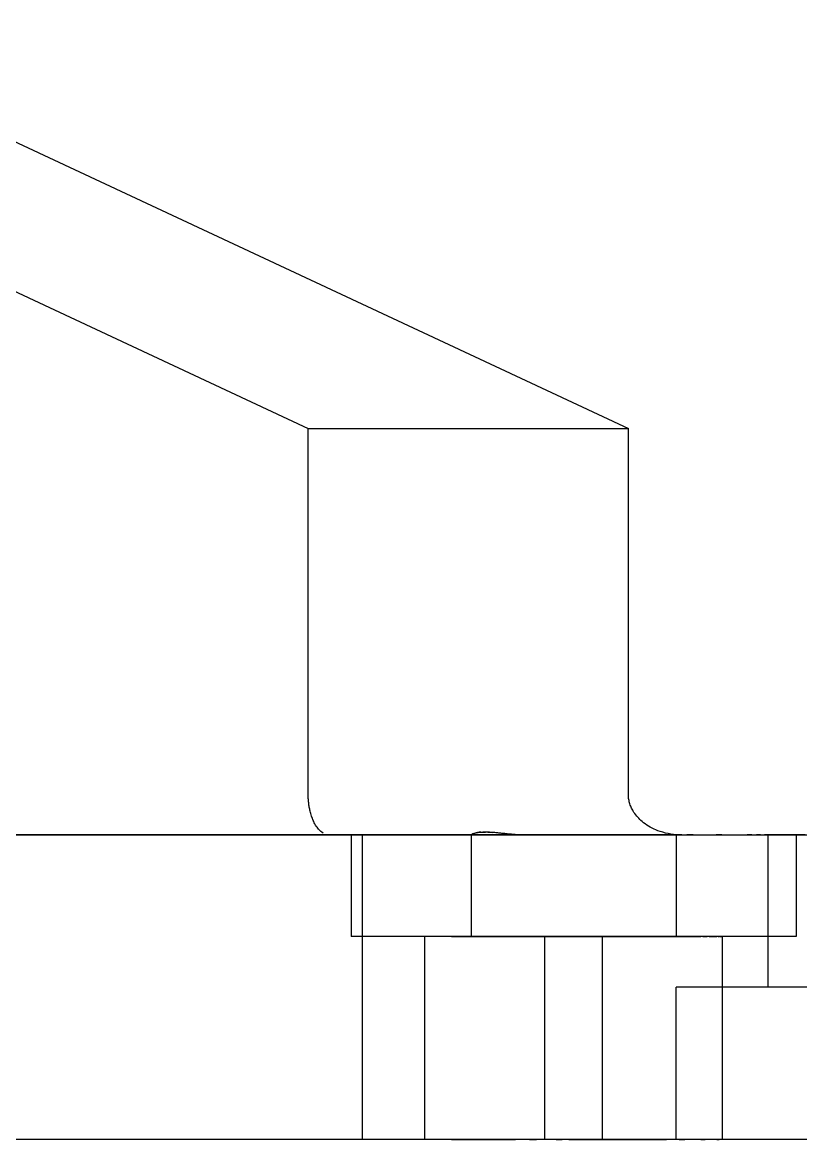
# Model space of a CAD drawing. Header units: millimetres. Extents: x -65 to 206, y -204 to 46.
# Drawn here: x -40.67 to -25.35, y -150 to -128 of the extents above; entities that cross this region are included whole.
import ezdxf

# ---------------------------------------------------------------- set-up
doc = ezdxf.new("R2010")
doc.units = ezdxf.units.MM
doc.layers.add('FRONT_XZ', color=7, linetype='Continuous')

msp = doc.modelspace()

# ---------------------------------------------------------------- linework, layer by layer
at = {"layer": 'FRONT_XZ'}
for p, q in [((-52.151, -128), (-35.046, -136)), ((-45.849, -128), (-28.743, -136)), ((-35.046, -143.2), (-35.046, -136)), ((-35.046, -136), (-28.743, -136)), ((-28.743, -143.2), (-28.743, -136)), ((-35.046, -143.218), (-35.046, -143.2)), ((-35.045, -143.237), (-35.046, -143.218)), ((-28.743, -143.218), (-28.743, -143.2)), ((-28.742, -143.237), (-28.743, -143.218)), ((-35.045, -143.259), (-35.045, -143.237)), ((-35.044, -143.281), (-35.045, -143.259)), ((-35.042, -143.303), (-35.044, -143.281)), ((-35.041, -143.324), (-35.042, -143.303)), ((-35.039, -143.346), (-35.041, -143.324)), ((-35.036, -143.368), (-35.039, -143.346)), ((-35.034, -143.389), (-35.036, -143.368)), ((-35.031, -143.411), (-35.034, -143.389)), ((-35.028, -143.432), (-35.031, -143.411)), ((-35.028, -143.432), (-35.031, -143.411)), ((-35.024, -143.453), (-35.028, -143.432)), ((-35.024, -143.453), (-35.028, -143.432)), ((-28.74, -143.259), (-28.742, -143.237)), ((-28.738, -143.281), (-28.74, -143.259)), ((-28.734, -143.303), (-28.738, -143.281)), ((-28.73, -143.324), (-28.734, -143.303)), ((-28.725, -143.346), (-28.73, -143.324)), ((-28.72, -143.368), (-28.725, -143.346)), ((-28.713, -143.389), (-28.72, -143.368)), ((-28.706, -143.411), (-28.713, -143.389)), ((-28.698, -143.432), (-28.706, -143.411)), ((-28.689, -143.453), (-28.698, -143.432)), ((-35.02, -143.474), (-35.024, -143.453)), ((-35.016, -143.494), (-35.02, -143.474)), ((-35.012, -143.515), (-35.016, -143.494)), ((-35.007, -143.535), (-35.012, -143.515)), ((-35.002, -143.557), (-35.007, -143.535)), ((-34.995, -143.581), (-35.002, -143.557)), ((-34.988, -143.605), (-34.995, -143.581)), ((-34.98, -143.628), (-34.988, -143.605)), ((-34.973, -143.651), (-34.98, -143.628)), ((-34.964, -143.673), (-34.973, -143.651)), ((-28.68, -143.474), (-28.689, -143.453)), ((-28.669, -143.494), (-28.68, -143.474)), ((-28.658, -143.515), (-28.669, -143.494)), ((-28.646, -143.535), (-28.658, -143.515)), ((-28.633, -143.557), (-28.646, -143.535)), ((-28.616, -143.581), (-28.633, -143.557)), ((-28.598, -143.605), (-28.616, -143.581)), ((-28.58, -143.628), (-28.598, -143.605)), ((-28.56, -143.651), (-28.58, -143.628)), ((-28.54, -143.673), (-28.56, -143.651)), ((-34.956, -143.695), (-34.964, -143.673)), ((-34.947, -143.716), (-34.956, -143.695)), ((-34.937, -143.736), (-34.947, -143.716)), ((-34.926, -143.759), (-34.937, -143.736)), ((-34.914, -143.782), (-34.926, -143.759)), ((-34.901, -143.805), (-34.914, -143.782)), ((-34.887, -143.826), (-34.901, -143.805)), ((-34.873, -143.846), (-34.887, -143.826)), ((-34.859, -143.866), (-34.873, -143.846)), ((-34.844, -143.884), (-34.859, -143.866)), ((-28.518, -143.695), (-28.54, -143.673)), ((-28.495, -143.716), (-28.518, -143.695)), ((-28.472, -143.736), (-28.495, -143.716)), ((-28.445, -143.759), (-28.472, -143.736)), ((-28.413, -143.782), (-28.445, -143.759)), ((-28.38, -143.805), (-28.413, -143.782)), ((-28.346, -143.826), (-28.38, -143.805)), ((-28.311, -143.846), (-28.346, -143.826)), ((-28.275, -143.866), (-28.311, -143.846)), ((-28.238, -143.884), (-28.275, -143.866)), ((-58, -144), (-33.985, -144)), ((-34.626, -144), (-52.466, -144)), ((-27.693, -144), (-45.534, -144)), ((-34.828, -143.901), (-34.844, -143.884)), ((-34.813, -143.916), (-34.828, -143.901)), ((-34.795, -143.932), (-34.813, -143.916)), ((-34.775, -143.948), (-34.795, -143.932)), ((-34.754, -143.962), (-34.775, -143.948)), ((-34.754, -143.962), (-34.775, -143.948)), ((-34.626, -144), (-31.839, -144)), ((-34.197, -144), (-34.2, -144)), ((-34.2, -144), (-34.2, -146)), ((-34.19, -144), (-34.197, -144)), ((-34.177, -144), (-34.19, -144)), ((-34.16, -144), (-34.177, -144)), ((-34.137, -144), (-34.16, -144)), ((-34.109, -144), (-34.137, -144)), ((-34.077, -144), (-34.109, -144)), ((-34.039, -144), (-34.077, -144)), ((-33.997, -144), (-34.039, -144)), ((-33.95, -144), (-33.997, -144)), ((-32.732, -144), (-33.985, -144)), ((-33.985, -144), (-33.985, -150)), ((-33.899, -144), (-33.95, -144)), ((-33.843, -144), (-33.899, -144)), ((-33.782, -144), (-33.843, -144)), ((-33.717, -144), (-33.782, -144)), ((-33.647, -144), (-33.717, -144)), ((-33.574, -144), (-33.647, -144)), ((-33.496, -144), (-33.574, -144)), ((-33.415, -144), (-33.496, -144)), ((-33.329, -144), (-33.415, -144)), ((-33.329, -144), (-33.24, -144)), ((-33.24, -144), (-33.148, -144)), ((-33.148, -144), (-33.051, -144)), ((-33.051, -144), (-32.952, -144)), ((-32.952, -144), (-32.85, -144)), ((-32.85, -144), (-32.745, -144)), ((-32.745, -144), (-32.637, -144)), ((-32.732, -144), (-31.427, -144)), ((-32.637, -144), (-32.526, -144)), ((-32.526, -144), (-32.413, -144)), ((-32.413, -144), (-32.298, -144)), ((-32.298, -144), (-32.18, -144)), ((-32.18, -144), (-32.061, -144)), ((-32.061, -144), (-31.94, -144)), ((-31.94, -144), (-31.818, -144)), ((-31.84, -143.999), (-31.838, -143.996)), ((-31.84, -143.999), (-31.839, -143.997)), ((-31.839, -144), (-31.84, -143.999)), ((-31.84, -143.999), (-31.84, -146)), ((-31.839, -144), (-31.84, -143.999)), ((-31.84, -143.999), (-31.84, -146)), ((-31.839, -143.997), (-31.835, -143.993)), ((-31.839, -144), (-31.832, -144)), ((-31.838, -143.996), (-31.833, -143.991)), ((-31.835, -143.993), (-31.828, -143.988)), ((-31.833, -143.991), (-31.825, -143.986)), ((-31.832, -144), (-31.821, -144)), ((-31.828, -143.988), (-31.817, -143.982)), ((-31.825, -143.986), (-31.813, -143.98)), ((-31.821, -144), (-31.805, -144)), ((-31.818, -144), (-31.694, -144)), ((-31.803, -143.975), (-31.817, -143.982)), ((-31.813, -143.98), (-31.797, -143.973)), ((-31.805, -144), (-31.783, -144)), ((-31.803, -143.975), (-31.785, -143.969)), ((-31.797, -143.973), (-31.779, -143.967)), ((-31.785, -143.969), (-31.764, -143.962)), ((-31.783, -144), (-31.756, -144)), ((-31.779, -143.967), (-31.756, -143.96)), ((-31.764, -143.962), (-31.739, -143.956)), ((-31.756, -143.96), (-31.731, -143.955)), ((-31.756, -144), (-31.725, -144)), ((-31.739, -143.956), (-31.712, -143.951)), ((-31.731, -143.955), (-31.702, -143.95)), ((-31.725, -144), (-31.689, -144)), ((-31.68, -143.947), (-31.712, -143.951)), ((-31.702, -143.95), (-31.67, -143.946)), ((-31.694, -144), (-31.57, -144)), ((-31.647, -144), (-31.689, -144)), ((-31.646, -143.944), (-31.68, -143.947)), ((-31.67, -143.946), (-31.635, -143.944)), ((-31.647, -144), (-31.601, -144)), ((-31.646, -143.944), (-31.608, -143.943)), ((-31.635, -143.944), (-31.596, -143.943)), ((-31.567, -143.943), (-31.608, -143.943)), ((-31.601, -144), (-31.551, -144)), ((-31.596, -143.943), (-31.554, -143.943)), ((-31.57, -144), (-31.444, -144)), ((-31.523, -143.944), (-31.567, -143.943)), ((-31.509, -143.944), (-31.554, -143.943)), ((-31.551, -144), (-31.495, -144)), ((-31.475, -143.946), (-31.523, -143.944)), ((-31.509, -143.944), (-31.46, -143.947)), ((-31.495, -144), (-31.435, -144)), ((-31.425, -143.95), (-31.475, -143.946)), ((-31.46, -143.947), (-31.409, -143.951)), ((-31.444, -144), (-31.318, -144)), ((-31.435, -144), (-31.371, -144)), ((-31.427, -144), (-30.073, -144)), ((-31.372, -143.955), (-31.425, -143.95)), ((-31.355, -143.956), (-31.409, -143.951)), ((-31.316, -143.96), (-31.372, -143.955)), ((-31.371, -144), (-31.302, -144)), ((-31.298, -143.962), (-31.355, -143.956)), ((-31.318, -144), (-31.191, -144)), ((-31.257, -143.967), (-31.316, -143.96)), ((-31.302, -144), (-31.229, -144)), ((-31.238, -143.969), (-31.298, -143.962)), ((-31.196, -143.973), (-31.257, -143.967)), ((-31.176, -143.975), (-31.238, -143.969)), ((-31.229, -144), (-31.152, -144)), ((-31.132, -143.98), (-31.196, -143.973)), ((-31.191, -144), (-31.064, -144)), ((-31.111, -143.982), (-31.176, -143.975)), ((-31.152, -144), (-31.071, -144)), ((-31.066, -143.986), (-31.132, -143.98)), ((-31.044, -143.988), (-31.111, -143.982)), ((-31.071, -144), (-30.986, -144)), ((-30.997, -143.991), (-31.066, -143.986)), ((-31.064, -144), (-30.936, -144)), ((-30.974, -143.993), (-31.044, -143.988)), ((-30.926, -143.996), (-30.997, -143.991)), ((-30.986, -144), (-30.897, -144)), ((-30.902, -143.997), (-30.974, -143.993)), ((-30.936, -144), (-30.809, -144)), ((-30.852, -143.999), (-30.926, -143.996)), ((-30.84, -143.999), (-30.902, -143.997)), ((-30.897, -144), (-30.805, -144)), ((-30.777, -144), (-30.852, -143.999)), ((-30.777, -144), (-30.84, -143.999)), ((-30.809, -144), (-30.682, -144)), ((-30.805, -144), (-30.709, -144)), ((-27.693, -144), (-30.777, -144)), ((-30.681, -144), (-30.777, -144)), ((-30.709, -144), (-30.61, -144)), ((-30.682, -144), (-30.556, -144)), ((-30.681, -144), (-30.581, -144)), ((-30.61, -144), (-30.508, -144)), ((-30.581, -144), (-30.479, -144)), ((-30.556, -144), (-30.43, -144)), ((-30.508, -144), (-30.403, -144)), ((-30.479, -144), (-30.374, -144)), ((-30.43, -144), (-30.306, -144)), ((-30.403, -144), (-30.295, -144)), ((-30.374, -144), (-30.265, -144)), ((-30.306, -144), (-30.182, -144)), ((-30.295, -144), (-30.185, -144)), ((-30.265, -144), (-30.155, -144)), ((-30.185, -144), (-30.072, -144)), ((-30.182, -144), (-30.06, -144)), ((-30.155, -144), (-30.042, -144)), ((-30.073, -144), (-28.672, -144)), ((-30.072, -144), (-29.956, -144)), ((-30.06, -144), (-29.939, -144)), ((-30.042, -144), (-29.926, -144)), ((-29.956, -144), (-29.839, -144)), ((-29.939, -144), (-29.82, -144)), ((-29.926, -144), (-29.809, -144)), ((-29.839, -144), (-29.72, -144)), ((-29.82, -144), (-29.702, -144)), ((-29.809, -144), (-29.69, -144)), ((-29.72, -144), (-29.599, -144)), ((-29.702, -144), (-29.587, -144)), ((-29.69, -144), (-29.569, -144)), ((-29.599, -144), (-29.476, -144)), ((-29.474, -144), (-29.587, -144)), ((-29.569, -144), (-29.447, -144)), ((-29.476, -144), (-29.352, -144)), ((-29.474, -144), (-29.363, -144)), ((-29.447, -144), (-29.324, -144)), ((-29.255, -144), (-29.363, -144)), ((-29.352, -144), (-29.227, -144)), ((-29.324, -144), (-29.199, -144)), ((-29.15, -144), (-29.255, -144)), ((-29.227, -144), (-29.102, -144)), ((-29.199, -144), (-29.074, -144)), ((-29.048, -144), (-29.15, -144)), ((-29.102, -144), (-28.975, -144)), ((-29.074, -144), (-28.947, -144)), ((-28.948, -144), (-29.048, -144)), ((-28.975, -144), (-28.848, -144)), ((-28.852, -144), (-28.948, -144)), ((-28.947, -144), (-28.821, -144)), ((-28.852, -144), (-28.76, -144)), ((-28.848, -144), (-28.72, -144)), ((-28.821, -144), (-28.694, -144)), ((-28.671, -144), (-28.76, -144)), ((-28.72, -144), (-28.592, -144)), ((-28.694, -144), (-28.567, -144)), ((-28.672, -144), (-27.226, -144)), ((-28.585, -144), (-28.671, -144)), ((-28.592, -144), (-28.465, -144)), ((-28.504, -144), (-28.585, -144)), ((-28.567, -144), (-28.44, -144)), ((-28.426, -144), (-28.504, -144)), ((-28.465, -144), (-28.338, -144)), ((-28.44, -144), (-28.313, -144)), ((-28.426, -144), (-28.353, -144)), ((-28.283, -144), (-28.353, -144)), ((-28.211, -144), (-28.338, -144)), ((-28.313, -144), (-28.187, -144)), ((-28.218, -144), (-28.283, -144)), ((-28.2, -143.901), (-28.238, -143.884)), ((-28.157, -144), (-28.218, -144)), ((-28.211, -144), (-28.085, -144)), ((-28.161, -143.916), (-28.2, -143.901)), ((-28.187, -144), (-28.062, -144)), ((-28.116, -143.932), (-28.161, -143.916)), ((-28.101, -144), (-28.157, -144)), ((-28.066, -143.948), (-28.116, -143.932)), ((-28.05, -144), (-28.101, -144)), ((-28.085, -144), (-27.959, -144)), ((-28.014, -143.962), (-28.066, -143.948)), ((-28.062, -144), (-27.938, -144)), ((-28.05, -144), (-28.003, -144)), ((-27.962, -143.973), (-28.014, -143.962)), ((-27.961, -144), (-28.003, -144)), ((-27.909, -143.983), (-27.962, -143.973)), ((-27.923, -144), (-27.961, -144)), ((-27.959, -144), (-27.835, -144)), ((-27.938, -144), (-27.814, -144)), ((-27.891, -144), (-27.923, -144)), ((-27.855, -143.99), (-27.909, -143.983)), ((-27.863, -144), (-27.891, -144)), ((-27.84, -144), (-27.863, -144)), ((-27.801, -143.996), (-27.855, -143.99)), ((-27.823, -144), (-27.84, -144)), ((-27.835, -144), (-27.712, -144)), ((-27.823, -144), (-27.81, -144)), ((-27.814, -144), (-27.692, -144)), ((-27.803, -144), (-27.81, -144)), ((-27.8, -144), (-27.803, -144)), ((-27.747, -143.999), (-27.801, -143.996)), ((-27.8, -144), (-27.8, -146)), ((-27.693, -144), (-27.747, -143.999)), ((-27.712, -144), (-27.591, -144)), ((-27.692, -144), (-27.572, -144)), ((-27.471, -144), (-27.591, -144)), ((-27.572, -144), (-27.453, -144)), ((-27.471, -144), (-27.353, -144)), ((-27.453, -144), (-27.336, -144)), ((-27.353, -144), (-27.238, -144)), ((-27.336, -144), (-27.221, -144)), ((-27.238, -144), (-27.124, -144)), ((-27.226, -144), (-25.737, -144)), ((-27.221, -144), (-27.108, -144)), ((-27.124, -144), (-27.013, -144)), ((-27.108, -144), (-26.998, -144)), ((-26.904, -144), (-27.013, -144)), ((-26.998, -144), (-26.89, -144)), ((-26.904, -144), (-26.798, -144)), ((-26.89, -144), (-26.785, -144)), ((-26.798, -144), (-26.695, -144)), ((-26.785, -144), (-26.683, -144)), ((-26.695, -144), (-26.596, -144)), ((-26.683, -144), (-26.585, -144)), ((-26.596, -144), (-26.499, -144)), ((-26.585, -144), (-26.489, -144)), ((-26.499, -144), (-26.406, -144)), ((-26.489, -144), (-26.397, -144)), ((-26.316, -144), (-26.406, -144)), ((-26.397, -144), (-26.308, -144)), ((-26.316, -144), (-26.23, -144)), ((-26.308, -144), (-26.223, -144)), ((-26.23, -144), (-26.148, -144)), ((-26.141, -144), (-26.223, -144)), ((-26.148, -144), (-26.07, -144)), ((-26.141, -144), (-26.064, -144)), ((-26.07, -144), (-25.996, -144)), ((-25.991, -144), (-26.064, -144)), ((-25.979, -144), (-26, -144)), ((-26, -144), (-26, -147)), ((-25.996, -144), (-25.927, -144)), ((-25.922, -144), (-25.991, -144)), ((-25.918, -144), (-25.979, -144)), ((-25.927, -144), (-25.861, -144)), ((-25.857, -144), (-25.922, -144)), ((-25.815, -144), (-25.918, -144)), ((-25.8, -144), (-25.861, -144)), ((-25.796, -144), (-25.857, -144)), ((-25.672, -144), (-25.815, -144)), ((-25.8, -144), (-25.743, -144)), ((-25.796, -144), (-25.74, -144)), ((-25.743, -144), (-25.692, -144)), ((-25.689, -144), (-25.74, -144)), ((-25.737, -144), (-24.208, -144)), ((-25.692, -144), (-25.644, -144)), ((-25.642, -144), (-25.689, -144)), ((-25.488, -144), (-25.672, -144)), ((-25.644, -144), (-25.602, -144)), ((-25.6, -144), (-25.642, -144)), ((-25.602, -144), (-25.564, -144)), ((-25.563, -144), (-25.6, -144)), ((-25.531, -144), (-25.564, -144)), ((-25.563, -144), (-25.531, -144)), ((-25.503, -144), (-25.531, -144)), ((-25.531, -144), (-25.504, -144)), ((-25.504, -144), (-25.481, -144)), ((-25.481, -144), (-25.503, -144)), ((-25.263, -144), (-25.488, -144)), ((-25.463, -144), (-25.481, -144)), ((-25.481, -144), (-25.463, -144)), ((-25.45, -144), (-25.463, -144)), ((-25.463, -144), (-25.45, -144)), ((-25.443, -144), (-25.45, -144)), ((-25.45, -144), (-25.443, -144)), ((-25.44, -144), (-25.443, -144)), ((-25.44, -144), (-25.443, -144)), ((-25.44, -144), (-25.44, -146)), ((-34.197, -146), (-34.2, -146)), ((-34.19, -146), (-34.197, -146)), ((-34.177, -146), (-34.19, -146)), ((-34.16, -146), (-34.177, -146)), ((-34.137, -146), (-34.16, -146)), ((-34.109, -146), (-34.137, -146)), ((-34.077, -146), (-34.109, -146)), ((-34.039, -146), (-34.077, -146)), ((-33.997, -146), (-34.039, -146)), ((-33.95, -146), (-33.997, -146)), ((-33.899, -146), (-33.95, -146)), ((-33.843, -146), (-33.899, -146)), ((-33.782, -146), (-33.843, -146)), ((-33.717, -146), (-33.782, -146)), ((-33.647, -146), (-33.717, -146)), ((-33.574, -146), (-33.647, -146)), ((-33.496, -146), (-33.574, -146)), ((-33.415, -146), (-33.496, -146)), ((-33.329, -146), (-33.415, -146)), ((-33.24, -146), (-33.329, -146)), ((-33.148, -146), (-33.24, -146)), ((-33.051, -146), (-33.148, -146)), ((-32.952, -146), (-33.051, -146)), ((-32.85, -146), (-32.952, -146)), ((-32.745, -146), (-32.85, -146)), ((-32.75, -150), (-32.75, -146)), ((-32.749, -146), (-32.75, -146)), ((-32.744, -146), (-32.749, -146)), ((-32.637, -146), (-32.745, -146)), ((-32.738, -146), (-32.744, -146)), ((-32.728, -146), (-32.738, -146)), ((-32.716, -146), (-32.728, -146)), ((-32.7, -146), (-32.716, -146)), ((-32.683, -146), (-32.7, -146)), ((-32.662, -146), (-32.683, -146)), ((-32.639, -146), (-32.662, -146)), ((-32.613, -146), (-32.639, -146)), ((-32.526, -146), (-32.637, -146)), ((-32.585, -146), (-32.613, -146)), ((-32.554, -146), (-32.585, -146)), ((-32.521, -146), (-32.554, -146)), ((-32.413, -146), (-32.526, -146)), ((-32.486, -146), (-32.521, -146)), ((-32.448, -146), (-32.486, -146)), ((-32.408, -146), (-32.448, -146)), ((-32.298, -146), (-32.413, -146)), ((-32.365, -146), (-32.408, -146)), ((-32.32, -146), (-32.365, -146)), ((-32.274, -146), (-32.32, -146)), ((-32.18, -146), (-32.298, -146)), ((-32.225, -146), (-32.274, -146)), ((-32.225, -146), (-32.174, -146)), ((-32.061, -146), (-32.18, -146)), ((-32.174, -146), (-32.122, -146)), ((-32.122, -146), (-32.068, -146)), ((-32.068, -146), (-32.012, -146)), ((-31.94, -146), (-32.061, -146)), ((-32.012, -146), (-31.954, -146)), ((-31.954, -146), (-31.895, -146)), ((-31.818, -146), (-31.94, -146)), ((-31.895, -146), (-31.835, -146)), ((-31.838, -146), (-31.84, -146)), ((-31.83, -146), (-31.838, -146)), ((-31.835, -146), (-31.773, -146)), ((-31.818, -146), (-31.83, -146)), ((-31.8, -146), (-31.818, -146)), ((-31.694, -146), (-31.818, -146)), ((-31.777, -146), (-31.8, -146)), ((-31.75, -146), (-31.777, -146)), ((-31.773, -146), (-31.71, -146)), ((-31.717, -146), (-31.75, -146)), ((-31.68, -146), (-31.717, -146)), ((-31.71, -146), (-31.646, -146)), ((-31.57, -146), (-31.694, -146)), ((-31.637, -146), (-31.68, -146)), ((-31.646, -146), (-31.58, -146)), ((-31.591, -146), (-31.637, -146)), ((-31.539, -146), (-31.591, -146)), ((-31.58, -146), (-31.514, -146)), ((-31.444, -146), (-31.57, -146)), ((-31.483, -146), (-31.539, -146)), ((-31.514, -146), (-31.447, -146)), ((-31.422, -146), (-31.483, -146)), ((-31.447, -146), (-31.38, -146)), ((-31.318, -146), (-31.444, -146)), ((-31.357, -146), (-31.422, -146)), ((-31.38, -146), (-31.311, -146)), ((-31.288, -146), (-31.357, -146)), ((-31.191, -146), (-31.318, -146)), ((-31.311, -146), (-31.243, -146)), ((-31.214, -146), (-31.288, -146)), ((-31.243, -146), (-31.174, -146)), ((-31.136, -146), (-31.214, -146)), ((-31.064, -146), (-31.191, -146)), ((-31.174, -146), (-31.104, -146)), ((-31.055, -146), (-31.136, -146)), ((-31.104, -146), (-31.035, -146)), ((-30.936, -146), (-31.064, -146)), ((-30.969, -146), (-31.055, -146)), ((-31.035, -146), (-30.965, -146)), ((-30.88, -146), (-30.969, -146)), ((-30.965, -146), (-30.896, -146)), ((-30.809, -146), (-30.936, -146)), ((-30.896, -146), (-30.826, -146)), ((-30.788, -146), (-30.88, -146)), ((-30.826, -146), (-30.757, -146)), ((-30.682, -146), (-30.809, -146)), ((-30.692, -146), (-30.788, -146)), ((-30.757, -146), (-30.689, -146)), ((-30.593, -146), (-30.692, -146)), ((-30.689, -146), (-30.62, -146)), ((-30.556, -146), (-30.682, -146)), ((-30.62, -146), (-30.553, -146)), ((-30.49, -146), (-30.593, -146)), ((-30.43, -146), (-30.556, -146)), ((-30.553, -146), (-30.486, -146)), ((-30.385, -146), (-30.49, -146)), ((-30.486, -146), (-30.42, -146)), ((-30.306, -146), (-30.43, -146)), ((-30.42, -146), (-30.354, -146)), ((-30.39, -150), (-30.39, -146)), ((-30.389, -146), (-30.39, -146)), ((-30.385, -146), (-30.389, -146)), ((-30.277, -146), (-30.385, -146)), ((-30.378, -146), (-30.385, -146)), ((-30.368, -146), (-30.378, -146)), ((-30.356, -146), (-30.368, -146)), ((-30.341, -146), (-30.356, -146)), ((-30.354, -146), (-30.29, -146)), ((-30.323, -146), (-30.341, -146)), ((-30.302, -146), (-30.323, -146)), ((-30.182, -146), (-30.306, -146)), ((-30.279, -146), (-30.302, -146)), ((-30.29, -146), (-30.227, -146)), ((-30.254, -146), (-30.279, -146)), ((-30.166, -146), (-30.277, -146)), ((-30.225, -146), (-30.254, -146)), ((-30.227, -146), (-30.165, -146)), ((-30.195, -146), (-30.225, -146)), ((-30.162, -146), (-30.195, -146)), ((-30.06, -146), (-30.182, -146)), ((-30.053, -146), (-30.166, -146)), ((-30.165, -146), (-30.105, -146)), ((-30.126, -146), (-30.162, -146)), ((-30.088, -146), (-30.126, -146)), ((-30.105, -146), (-30.046, -146)), ((-30.048, -146), (-30.088, -146)), ((-29.939, -146), (-30.06, -146)), ((-29.938, -146), (-30.053, -146)), ((-30.005, -146), (-30.048, -146)), ((-30.046, -146), (-29.988, -146)), ((-29.961, -146), (-30.005, -146)), ((-29.988, -146), (-29.932, -146)), ((-29.914, -146), (-29.961, -146)), ((-29.82, -146), (-29.939, -146)), ((-29.821, -146), (-29.938, -146)), ((-29.932, -146), (-29.878, -146)), ((-29.914, -146), (-29.865, -146)), ((-29.878, -146), (-29.826, -146)), ((-29.865, -146), (-29.815, -146)), ((-29.826, -146), (-29.775, -146)), ((-29.701, -146), (-29.821, -146)), ((-29.702, -146), (-29.82, -146)), ((-29.815, -146), (-29.762, -146)), ((-29.775, -146), (-29.726, -146)), ((-29.762, -146), (-29.708, -146)), ((-29.726, -146), (-29.68, -146)), ((-29.708, -146), (-29.652, -146)), ((-29.587, -146), (-29.702, -146)), ((-29.581, -146), (-29.701, -146)), ((-29.68, -146), (-29.635, -146)), ((-29.652, -146), (-29.594, -146)), ((-29.592, -146), (-29.635, -146)), ((-29.594, -146), (-29.535, -146)), ((-29.592, -146), (-29.552, -146)), ((-29.474, -146), (-29.587, -146)), ((-29.458, -146), (-29.581, -146)), ((-29.552, -146), (-29.514, -146)), ((-29.535, -146), (-29.475, -146)), ((-29.479, -146), (-29.514, -146)), ((-29.479, -146), (-29.446, -146)), ((-29.475, -146), (-29.413, -146)), ((-29.363, -146), (-29.474, -146)), ((-29.335, -146), (-29.458, -146)), ((-29.415, -146), (-29.446, -146)), ((-29.415, -146), (-29.387, -146)), ((-29.413, -146), (-29.35, -146)), ((-29.387, -146), (-29.361, -146)), ((-29.255, -146), (-29.363, -146)), ((-29.361, -146), (-29.338, -146)), ((-29.35, -146), (-29.286, -146)), ((-29.338, -146), (-29.317, -146)), ((-29.21, -146), (-29.335, -146)), ((-29.317, -146), (-29.3, -146)), ((-29.284, -146), (-29.3, -146)), ((-29.286, -146), (-29.221, -146)), ((-29.284, -146), (-29.272, -146)), ((-29.262, -146), (-29.272, -146)), ((-29.262, -146), (-29.256, -146)), ((-29.256, -146), (-29.251, -146)), ((-29.15, -146), (-29.255, -146)), ((-29.25, -146), (-29.251, -146)), ((-29.25, -150), (-29.25, -146)), ((-29.221, -146), (-29.155, -146)), ((-29.084, -146), (-29.21, -146)), ((-29.155, -146), (-29.088, -146)), ((-29.048, -146), (-29.15, -146)), ((-29.088, -146), (-29.02, -146)), ((-28.958, -146), (-29.084, -146)), ((-28.948, -146), (-29.048, -146)), ((-29.02, -146), (-28.952, -146)), ((-28.831, -146), (-28.958, -146)), ((-28.952, -146), (-28.883, -146)), ((-28.852, -146), (-28.948, -146)), ((-28.883, -146), (-28.814, -146)), ((-28.76, -146), (-28.852, -146)), ((-28.704, -146), (-28.831, -146)), ((-28.814, -146), (-28.745, -146)), ((-28.671, -146), (-28.76, -146)), ((-28.745, -146), (-28.675, -146)), ((-28.577, -146), (-28.704, -146)), ((-28.675, -146), (-28.605, -146)), ((-28.585, -146), (-28.671, -146)), ((-28.605, -146), (-28.536, -146)), ((-28.504, -146), (-28.585, -146)), ((-28.449, -146), (-28.577, -146)), ((-28.536, -146), (-28.467, -146)), ((-28.426, -146), (-28.504, -146)), ((-28.467, -146), (-28.397, -146)), ((-28.323, -146), (-28.449, -146)), ((-28.353, -146), (-28.426, -146)), ((-28.397, -146), (-28.329, -146)), ((-28.283, -146), (-28.353, -146)), ((-28.329, -146), (-28.261, -146)), ((-28.196, -146), (-28.323, -146)), ((-28.218, -146), (-28.283, -146)), ((-28.261, -146), (-28.193, -146)), ((-28.157, -146), (-28.218, -146)), ((-28.071, -146), (-28.196, -146)), ((-28.193, -146), (-28.126, -146)), ((-28.101, -146), (-28.157, -146)), ((-28.126, -146), (-28.06, -146)), ((-28.05, -146), (-28.101, -146)), ((-27.946, -146), (-28.071, -146)), ((-28.06, -146), (-27.995, -146)), ((-28.003, -146), (-28.05, -146)), ((-27.961, -146), (-28.003, -146)), ((-27.995, -146), (-27.931, -146)), ((-27.923, -146), (-27.961, -146)), ((-27.822, -146), (-27.946, -146)), ((-27.931, -146), (-27.868, -146)), ((-27.891, -146), (-27.923, -146)), ((-27.863, -146), (-27.891, -146)), ((-27.868, -146), (-27.806, -146)), ((-27.84, -146), (-27.863, -146)), ((-27.823, -146), (-27.84, -146)), ((-27.81, -146), (-27.823, -146)), ((-27.7, -146), (-27.822, -146)), ((-27.803, -146), (-27.81, -146)), ((-27.806, -146), (-27.745, -146)), ((-27.8, -146), (-27.803, -146)), ((-27.745, -146), (-27.686, -146)), ((-27.579, -146), (-27.7, -146)), ((-27.686, -146), (-27.629, -146)), ((-27.629, -146), (-27.573, -146)), ((-27.46, -146), (-27.579, -146)), ((-27.573, -146), (-27.518, -146)), ((-27.518, -146), (-27.466, -146)), ((-27.466, -146), (-27.415, -146)), ((-27.343, -146), (-27.46, -146)), ((-27.415, -146), (-27.366, -146)), ((-27.366, -146), (-27.32, -146)), ((-27.227, -146), (-27.343, -146)), ((-27.275, -146), (-27.32, -146)), ((-27.275, -146), (-27.233, -146)), ((-27.233, -146), (-27.192, -146)), ((-27.114, -146), (-27.227, -146)), ((-27.155, -146), (-27.192, -146)), ((-27.155, -146), (-27.119, -146)), ((-27.119, -146), (-27.086, -146)), ((-27.004, -146), (-27.114, -146)), ((-27.086, -146), (-27.055, -146)), ((-27.055, -146), (-27.027, -146)), ((-27.027, -146), (-27.001, -146)), ((-26.896, -146), (-27.004, -146)), ((-26.978, -146), (-27.001, -146)), ((-26.978, -146), (-26.958, -146)), ((-26.94, -146), (-26.958, -146)), ((-26.94, -146), (-26.925, -146)), ((-26.925, -146), (-26.912, -146)), ((-26.903, -146), (-26.912, -146)), ((-26.903, -146), (-26.896, -146)), ((-26.79, -146), (-26.896, -146)), ((-26.896, -146), (-26.892, -146)), ((-26.89, -146), (-26.892, -146)), ((-26.89, -150), (-26.89, -146)), ((-26.688, -146), (-26.79, -146)), ((-26.589, -146), (-26.688, -146)), ((-26.493, -146), (-26.589, -146)), ((-26.4, -146), (-26.493, -146)), ((-26.311, -146), (-26.4, -146)), ((-26.226, -146), (-26.311, -146)), ((-26.144, -146), (-26.226, -146)), ((-26.066, -146), (-26.144, -146)), ((-25.993, -146), (-26.066, -146)), ((-25.924, -146), (-25.993, -146)), ((-25.858, -146), (-25.924, -146)), ((-25.798, -146), (-25.858, -146)), ((-25.742, -146), (-25.798, -146)), ((-25.69, -146), (-25.742, -146)), ((-25.643, -146), (-25.69, -146)), ((-25.601, -146), (-25.643, -146)), ((-25.563, -146), (-25.601, -146)), ((-25.531, -146), (-25.563, -146)), ((-25.503, -146), (-25.531, -146)), ((-25.481, -146), (-25.503, -146)), ((-25.463, -146), (-25.481, -146)), ((-25.45, -146), (-25.463, -146)), ((-25.443, -146), (-25.45, -146)), ((-25.443, -146), (-25.44, -146)), ((-27.8, -150), (-27.8, -147)), ((-27.778, -147), (-27.8, -147)), ((-27.712, -147), (-27.778, -147)), ((-27.602, -147), (-27.712, -147)), ((-27.449, -147), (-27.602, -147)), ((-27.252, -147), (-27.449, -147)), ((-27.012, -147), (-27.252, -147)), ((-26.73, -147), (-27.012, -147)), ((-26.405, -147), (-26.73, -147)), ((-26.038, -147), (-26.405, -147)), ((-25.631, -147), (-26.038, -147)), ((-25.979, -147), (-26, -147)), ((-25.918, -147), (-25.979, -147)), ((-25.815, -147), (-25.918, -147)), ((-25.672, -147), (-25.815, -147)), ((-25.488, -147), (-25.672, -147)), ((-25.182, -147), (-25.631, -147)), ((-25.263, -147), (-25.488, -147)), ((-33.985, -150), (-58, -150)), ((-32.732, -150), (-33.985, -150)), ((-32.749, -150), (-32.75, -150)), ((-32.744, -150), (-32.749, -150)), ((-32.738, -150), (-32.744, -150)), ((-32.728, -150), (-32.738, -150)), ((-31.427, -150), (-32.732, -150)), ((-32.716, -150), (-32.728, -150)), ((-32.7, -150), (-32.716, -150)), ((-32.683, -150), (-32.7, -150)), ((-32.662, -150), (-32.683, -150)), ((-32.639, -150), (-32.662, -150)), ((-32.613, -150), (-32.639, -150)), ((-32.585, -150), (-32.613, -150)), ((-32.554, -150), (-32.585, -150)), ((-32.521, -150), (-32.554, -150)), ((-32.486, -150), (-32.521, -150)), ((-32.448, -150), (-32.486, -150)), ((-32.408, -150), (-32.448, -150)), ((-32.365, -150), (-32.408, -150)), ((-32.32, -150), (-32.365, -150)), ((-32.274, -150), (-32.32, -150)), ((-32.225, -150), (-32.274, -150)), ((-32.225, -150), (-32.174, -150)), ((-32.174, -150), (-32.122, -150)), ((-32.122, -150), (-32.068, -150)), ((-32.068, -150), (-32.012, -150)), ((-32.012, -150), (-31.954, -150)), ((-31.954, -150), (-31.895, -150)), ((-31.895, -150), (-31.835, -150)), ((-31.835, -150), (-31.773, -150)), ((-31.773, -150), (-31.71, -150)), ((-31.71, -150), (-31.646, -150)), ((-31.646, -150), (-31.58, -150)), ((-31.58, -150), (-31.514, -150)), ((-31.514, -150), (-31.447, -150)), ((-31.447, -150), (-31.38, -150)), ((-30.073, -150), (-31.427, -150)), ((-31.38, -150), (-31.311, -150)), ((-31.311, -150), (-31.243, -150)), ((-31.243, -150), (-31.174, -150)), ((-31.174, -150), (-31.104, -150)), ((-31.104, -150), (-31.035, -150)), ((-31.035, -150), (-30.965, -150)), ((-30.896, -150), (-30.965, -150)), ((-30.826, -150), (-30.896, -150)), ((-30.757, -150), (-30.826, -150)), ((-30.689, -150), (-30.757, -150)), ((-30.689, -150), (-30.62, -150)), ((-30.62, -150), (-30.553, -150)), ((-30.486, -150), (-30.553, -150)), ((-30.42, -150), (-30.486, -150)), ((-30.354, -150), (-30.42, -150)), ((-30.389, -150), (-30.39, -150)), ((-30.385, -150), (-30.389, -150)), ((-30.378, -150), (-30.385, -150)), ((-30.368, -150), (-30.378, -150)), ((-30.356, -150), (-30.368, -150)), ((-30.341, -150), (-30.356, -150)), ((-30.29, -150), (-30.354, -150)), ((-30.323, -150), (-30.341, -150)), ((-30.302, -150), (-30.323, -150)), ((-30.279, -150), (-30.302, -150)), ((-30.227, -150), (-30.29, -150)), ((-30.254, -150), (-30.279, -150)), ((-30.225, -150), (-30.254, -150)), ((-30.165, -150), (-30.227, -150)), ((-30.195, -150), (-30.225, -150)), ((-30.162, -150), (-30.195, -150)), ((-30.165, -150), (-30.105, -150)), ((-30.126, -150), (-30.162, -150)), ((-30.088, -150), (-30.126, -150)), ((-30.105, -150), (-30.046, -150)), ((-30.048, -150), (-30.088, -150)), ((-28.672, -150), (-30.073, -150)), ((-30.005, -150), (-30.048, -150)), ((-29.988, -150), (-30.046, -150)), ((-29.961, -150), (-30.005, -150)), ((-29.932, -150), (-29.988, -150)), ((-29.914, -150), (-29.961, -150)), ((-29.878, -150), (-29.932, -150)), ((-29.914, -150), (-29.865, -150)), ((-29.826, -150), (-29.878, -150)), ((-29.865, -150), (-29.815, -150)), ((-29.775, -150), (-29.826, -150)), ((-29.815, -150), (-29.762, -150)), ((-29.726, -150), (-29.775, -150)), ((-29.762, -150), (-29.708, -150)), ((-29.68, -150), (-29.726, -150)), ((-29.708, -150), (-29.652, -150)), ((-29.635, -150), (-29.68, -150)), ((-29.652, -150), (-29.594, -150)), ((-29.635, -150), (-29.592, -150)), ((-29.594, -150), (-29.535, -150)), ((-29.592, -150), (-29.552, -150)), ((-29.514, -150), (-29.552, -150)), ((-29.535, -150), (-29.475, -150)), ((-29.479, -150), (-29.514, -150)), ((-29.446, -150), (-29.479, -150)), ((-29.475, -150), (-29.413, -150)), ((-29.415, -150), (-29.446, -150)), ((-29.387, -150), (-29.415, -150)), ((-29.413, -150), (-29.35, -150)), ((-29.361, -150), (-29.387, -150)), ((-29.338, -150), (-29.361, -150)), ((-29.35, -150), (-29.286, -150)), ((-29.317, -150), (-29.338, -150)), ((-29.3, -150), (-29.317, -150)), ((-29.3, -150), (-29.284, -150)), ((-29.286, -150), (-29.221, -150)), ((-29.272, -150), (-29.284, -150)), ((-29.272, -150), (-29.262, -150)), ((-29.262, -150), (-29.256, -150)), ((-29.256, -150), (-29.251, -150)), ((-29.251, -150), (-29.25, -150)), ((-29.221, -150), (-29.155, -150)), ((-29.155, -150), (-29.088, -150)), ((-29.088, -150), (-29.02, -150)), ((-29.02, -150), (-28.952, -150)), ((-28.952, -150), (-28.883, -150)), ((-28.883, -150), (-28.814, -150)), ((-28.814, -150), (-28.745, -150)), ((-28.745, -150), (-28.675, -150)), ((-28.675, -150), (-28.605, -150)), ((-27.226, -150), (-28.672, -150)), ((-28.605, -150), (-28.536, -150)), ((-28.536, -150), (-28.467, -150)), ((-28.467, -150), (-28.397, -150)), ((-28.397, -150), (-28.329, -150)), ((-28.329, -150), (-28.261, -150)), ((-28.261, -150), (-28.193, -150)), ((-28.193, -150), (-28.126, -150)), ((-28.126, -150), (-28.06, -150)), ((-28.06, -150), (-27.995, -150)), ((-27.931, -150), (-27.995, -150)), ((-27.868, -150), (-27.931, -150)), ((-27.806, -150), (-27.868, -150)), ((-27.745, -150), (-27.806, -150)), ((-27.778, -150), (-27.8, -150)), ((-27.712, -150), (-27.778, -150)), ((-27.745, -150), (-27.686, -150)), ((-27.602, -150), (-27.712, -150)), ((-27.686, -150), (-27.629, -150)), ((-27.573, -150), (-27.629, -150)), ((-27.449, -150), (-27.602, -150)), ((-27.518, -150), (-27.573, -150)), ((-27.466, -150), (-27.518, -150)), ((-27.415, -150), (-27.466, -150)), ((-27.252, -150), (-27.449, -150)), ((-27.366, -150), (-27.415, -150)), ((-27.32, -150), (-27.366, -150)), ((-27.32, -150), (-27.275, -150)), ((-27.275, -150), (-27.233, -150)), ((-27.012, -150), (-27.252, -150)), ((-27.192, -150), (-27.233, -150)), ((-25.737, -150), (-27.226, -150)), ((-27.155, -150), (-27.192, -150)), ((-27.119, -150), (-27.155, -150)), ((-27.086, -150), (-27.119, -150)), ((-27.055, -150), (-27.086, -150)), ((-27.027, -150), (-27.055, -150)), ((-27.001, -150), (-27.027, -150)), ((-26.73, -150), (-27.012, -150)), ((-27.001, -150), (-26.978, -150)), ((-26.978, -150), (-26.958, -150)), ((-26.94, -150), (-26.958, -150)), ((-26.925, -150), (-26.94, -150)), ((-26.912, -150), (-26.925, -150)), ((-26.903, -150), (-26.912, -150)), ((-26.896, -150), (-26.903, -150)), ((-26.892, -150), (-26.896, -150)), ((-26.892, -150), (-26.89, -150)), ((-26.405, -150), (-26.73, -150)), ((-26.038, -150), (-26.405, -150)), ((-25.631, -150), (-26.038, -150)), ((-24.208, -150), (-25.737, -150)), ((-25.182, -150), (-25.631, -150))]:
    msp.add_line(p, q, dxfattribs=at)

doc.saveas('drawing.dxf')
